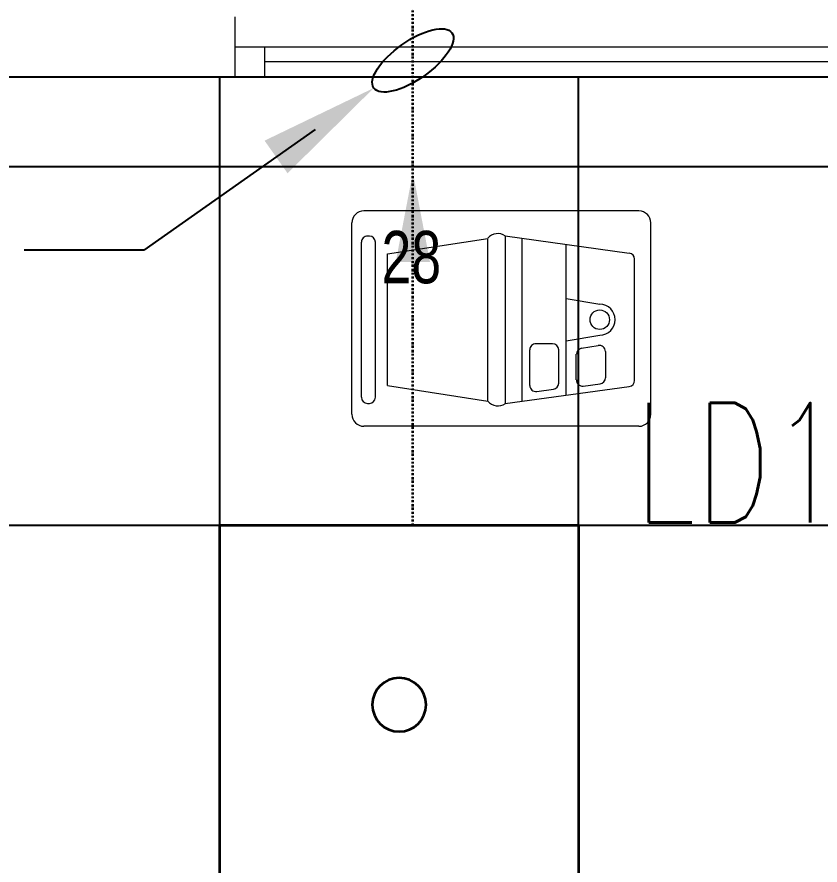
# Model space of a CAD drawing. Extents: x -12260 to 184725, y -29287 to 19916.
# Drawn here: x 12337 to 13680, y -4128 to -2710 of the extents above; entities that cross this region are included whole.
import ezdxf
from ezdxf import colors
from ezdxf.entities.mleader import LeaderData, LeaderLine
from ezdxf.enums import TextEntityAlignment as Align
from ezdxf.math import Vec2, Vec3

# ---------------------------------------------------------------- set-up
doc = ezdxf.new("R2010")
doc.units = 0
doc.header["$LTSCALE"] = 0.25
doc.linetypes.add('DASHDOT', pattern=[25.4, 12.7, -6.35, 0, -6.35])
for name, color, linetype, lineweight in [('01-First Floor-FUR$0$72_EGR_EQP_TAG', 142, 'Continuous', 5), ('01-First Floor-FUR$0$Aluminum', 251, 'Continuous', 5), ('01-First Floor-FUR$0$LOADING', 253, 'Continuous', 5), ('01-First Floor-FUR$0$Walls', 251, 'Continuous', 5), ('E-LITE-CIRC-NUMB', 6, 'Continuous', 25), ('E-LITE-CLNG', 150, 'Continuous', 35), ('E-LITE-CLNG-CNDT', 6, 'DASHDOT', 35), ('E-LITE-CLNG-CNDT @ 100', 6, 'DASHDOT', 35), ('E-LITE-CTRL', 6, 'Continuous', 25), ('E-LITE-IDEN', 6, 'Continuous', 25), ('E-LITE-TEXT', 6, 'Continuous', 25)]:
    doc.layers.add(name, color=color, linetype=linetype, lineweight=lineweight)
doc.layers.add('01-First Floor-FUR$0$FALSE CEILING', color=251, linetype='Continuous')
doc.styles.add('01-First Floor-FUR$0$X3G_ENTITY_257CFD', font='swisscl.ttf', dxfattribs={"height": 200})
doc.styles.add('DC_Elc_Romans', font='elc_romans.shx', dxfattribs={"width": 0.7})
doc.styles.add('DC_SIMPLEX', font='SIMPLEX.shx', dxfattribs={"width": 0.7})

# ---------------------------------------------------------------- blocks, each defined once
blk = doc.blocks.new('DC_Arrow-ArrowEllipse')
at = {"color": 0}
blk.add_ellipse((0, 0), major_axis=(0.4, 0), ratio=0.4, dxfattribs=at)
at = {"color": 0, "ltscale": 0.5}
blk.add_solid([(-1.4, 0.1667), (-0.4, 0), (-1.4, -0.1667)], dxfattribs=at)
blk = doc.blocks.new('*U17')
blk.add_hatch(color=256).paths.add_polyline_path([(-0.287, 0), (0, -1.5), (0.287, 0)])
blk = doc.blocks.new('*U24')
blk.add_lwpolyline([(-300, 300), (-300, -300), (300, -300), (300, 300)], close=True)
blk.add_circle((0, 0), 45)
at = {"layer": 'E-LITE-CIRC-NUMB', "style": 'DC_SIMPLEX', "width": 0.7, "flags": 8}
blk.add_attdef('CIRCUIT', text='', height=200, rotation=0, dxfattribs=at).set_placement((-473.9, 300), align=Align.RIGHT)
at = {"layer": 'E-LITE-CTRL', "style": 'DC_SIMPLEX', "width": 0.7, "flags": 8}
blk.add_attdef('CONTROL', (1118.9, -935), '', height=200, rotation=360, dxfattribs=at)
at = {"layer": 'E-LITE-IDEN', "style": 'DC_SIMPLEX', "width": 0.7, "flags": 8}
blk.add_attdef('TYPE', (460.4, 457.6), '', height=200, rotation=360, dxfattribs=at)
blk = doc.blocks.new('*X378')
at = {"color": 0}
for p, q in [((5, 3), (5, 3)), ((5, 3), (5, 3)), ((5, 3), (5, 3)), ((5, 3), (5, 3)), ((5, 3), (5, 3)), ((5, 3), (5, 3)), ((5, 3), (5, 3)), ((5, 3), (5, 3)), ((5, 3), (5, 3)), ((5, 3), (5, 3)), ((5, 3), (5, 3)), ((5, 3), (5, 3)), ((5, 3), (5, 3)), ((5, 3), (5, 3)), ((5, 3), (5, 3)), ((5, 3), (5, 3)), ((5, 3), (5, 3)), ((5, 3), (5, 3)), ((5, 3), (5, 3)), ((5, 3), (5, 3)), ((5, 3), (5, 3)), ((5, 3), (5, 3)), ((5, 3), (5, 3)), ((5, 3), (5, 3)), ((5, 3), (5, 3)), ((5, 3), (5, 3)), ((5, 3), (5, 3)), ((5, 3), (5, 3)), ((5, 3), (5, 3)), ((5, 3), (5, 3)), ((5, 3), (5, 3)), ((5, 3), (5, 3)), ((5, 3), (5, 3)), ((5, 3), (5, 3)), ((5, 3), (5, 3)), ((5, 3), (5, 3)), ((5, 3), (5, 3)), ((5, 3), (5, 3)), ((5, 3), (5, 3)), ((5, 3), (5, 3)), ((5, 3), (5, 3)), ((5, 3), (5, 3)), ((5, 3), (5, 3)), ((5, 3), (5, 3)), ((5, 3), (5, 3)), ((5, 3), (5, 3)), ((5, 3), (5, 3)), ((5, 3), (5, 3)), ((5, 3), (5, 3)), ((5, 3), (5, 3)), ((5, 3), (5, 3)), ((5, 3), (5, 3)), ((5, 3), (5, 3)), ((5, 3), (5, 3)), ((5, 3), (5, 3)), ((5, 3), (5, 3)), ((5, 3), (5, 3)), ((5, 3), (5, 3)), ((5, 3), (5, 3)), ((5, 3), (5, 3)), ((5, 3), (5, 3)), ((5, 3), (5, 3)), ((5, 3), (5, 3)), ((5, 3), (5, 3)), ((5, 3), (5, 3)), ((5, 3), (5, 3)), ((6, 3), (5, 3)), ((5, 3), (5, 3)), ((6, 3), (5, 3)), ((5, 3), (5, 3)), ((6, 3), (5, 3)), ((5, 3), (5, 3)), ((6, 3), (5, 3)), ((5, 3), (5, 3)), ((5, 3), (5, 3)), ((5, 3), (5, 3)), ((5, 3), (5, 3)), ((5, 3), (5, 3)), ((5, 3), (5, 3)), ((5, 3), (5, 3)), ((5, 3), (5, 3)), ((5, 3), (5, 3)), ((5, 3), (5, 3)), ((5, 3), (5, 3)), ((5, 3), (5, 3)), ((5, 3), (5, 3)), ((5, 3), (5, 3)), ((5, 3), (5, 3)), ((5, 3), (5, 3)), ((5, 3), (5, 3)), ((5, 3), (5, 3)), ((5, 3), (5, 3)), ((5, 3), (5, 3)), ((5, 3), (5, 3)), ((5, 3), (5, 3)), ((5, 3), (5, 3)), ((6, 3), (6, 3)), ((6, 3), (6, 3)), ((6, 3), (6, 3)), ((6, 3), (6, 3)), ((6, 3), (6, 3)), ((6, 3), (6, 3)), ((6, 3), (6, 3)), ((6, 3), (6, 3)), ((6, 3), (6, 3)), ((6, 3), (6, 3)), ((6, 3), (6, 3)), ((6, 3), (6, 3)), ((6, 3), (6, 3)), ((6, 3), (6, 3)), ((6, 3), (6, 3)), ((6, 3), (6, 3)), ((6, 3), (6, 3)), ((6, 3), (6, 3)), ((6, 3), (6, 3)), ((6, 3), (6, 3)), ((6, 3), (6, 3)), ((6, 3), (6, 3)), ((6, 3), (6, 3)), ((6, 3), (6, 3)), ((6, 3), (6, 3)), ((6, 3), (6, 3)), ((6, 3), (6, 3)), ((6, 3), (6, 3)), ((6, 3), (6, 3)), ((6, 3), (6, 3)), ((6, 3), (6, 3)), ((6, 3), (6, 3)), ((6, 3), (6, 3)), ((6, 3), (6, 3)), ((6, 3), (6, 3)), ((6, 3), (6, 3)), ((6, 3), (6, 3)), ((6, 3), (6, 3)), ((6, 3), (6, 3)), ((6, 3), (6, 3)), ((6, 3), (6, 3)), ((6, 3), (6, 3)), ((6, 3), (6, 3)), ((6, 3), (6, 3)), ((6, 3), (6, 3)), ((6, 3), (6, 3)), ((6, 3), (6, 3)), ((6, 3), (6, 3)), ((6, 3), (6, 3)), ((6, 3), (6, 3)), ((6, 3), (6, 3)), ((6, 3), (6, 3)), ((6, 3), (6, 3)), ((6, 3), (6, 3)), ((6, 3), (6, 3)), ((6, 3), (6, 3)), ((6, 3), (6, 3)), ((6, 3), (6, 3)), ((6, 3), (6, 3)), ((6, 3), (6, 3)), ((6, 3), (6, 3)), ((6, 3), (6, 3)), ((6, 3), (6, 3)), ((6, 3), (6, 3)), ((6, 3), (6, 3)), ((6, 3), (6, 3)), ((6, 3), (6, 3)), ((6, 3), (6, 3)), ((6, 3), (6, 3)), ((6, 3), (6, 3)), ((6, 3), (6, 3)), ((6, 3), (6, 3)), ((6, 3), (6, 3)), ((6, 3), (6, 3)), ((6, 3), (6, 3)), ((6, 3), (6, 3)), ((6, 3), (6, 3)), ((6, 3), (6, 3)), ((6, 3), (6, 3)), ((6, 3), (6, 3)), ((6, 3), (6, 3)), ((6, 3), (6, 3)), ((6, 3), (6, 3)), ((6, 3), (6, 3)), ((6, 3), (6, 3)), ((6, 3), (6, 3)), ((6, 3), (6, 3)), ((6, 3), (6, 3)), ((6, 3), (6, 3)), ((6, 3), (6, 3)), ((6, 3), (6, 3)), ((6, 3), (6, 3)), ((6, 3), (6, 3)), ((6, 3), (6, 3)), ((6, 3), (6, 3)), ((6, 3), (6, 3)), ((6, 3), (6, 3)), ((6, 3), (6, 3)), ((6, 3), (6, 3)), ((6, 3), (6, 3)), ((6, 3), (6, 3)), ((6, 3), (6, 3)), ((6, 3), (6, 3)), ((6, 3), (6, 3)), ((6, 3), (6, 3)), ((6, 3), (6, 3)), ((6, 3), (6, 3)), ((6, 3), (6, 3)), ((6, 3), (6, 3)), ((6, 3), (6, 3)), ((6, 3), (6, 3)), ((6, 3), (6, 3)), ((6, 3), (6, 3)), ((6, 3), (6, 3)), ((6, 3), (6, 3)), ((6, 3), (6, 3)), ((6, 3), (6, 3)), ((6, 3), (6, 3)), ((6, 3), (6, 3)), ((6, 3), (6, 3)), ((6, 3), (6, 3)), ((6, 3), (6, 3)), ((6, 3), (6, 3)), ((6, 3), (6, 3)), ((6, 3), (6, 3)), ((6, 3), (6, 3)), ((6, 3), (6, 3)), ((6, 3), (6, 3)), ((6, 3), (6, 3)), ((6, 3), (6, 3)), ((6, 3), (6, 3)), ((6, 3), (6, 3)), ((6, 3), (6, 3)), ((6, 3), (6, 3)), ((6, 3), (6, 3)), ((6, 3), (6, 3)), ((6, 3), (6, 3)), ((6, 3), (6, 3)), ((6, 3), (6, 3)), ((6, 3), (6, 3)), ((6, 3), (6, 3)), ((6, 3), (6, 3)), ((6, 3), (6, 3)), ((6, 3), (6, 3)), ((6, 3), (6, 3)), ((6, 3), (6, 3)), ((6, 3), (6, 3)), ((6, 3), (6, 3)), ((6, 3), (6, 3)), ((6, 3), (6, 3)), ((6, 3), (6, 3)), ((6, 3), (6, 3)), ((6, 3), (6, 3)), ((6, 3), (6, 3)), ((6, 3), (6, 3)), ((6, 3), (6, 3)), ((6, 3), (6, 3)), ((6, 3), (6, 3)), ((6, 3), (6, 3)), ((6, 3), (6, 3)), ((6, 3), (6, 3)), ((6, 3), (6, 3)), ((6, 3), (6, 3)), ((6, 3), (6, 3)), ((6, 3), (6, 3)), ((6, 3), (6, 3)), ((6, 3), (6, 3)), ((6, 3), (6, 3)), ((6, 3), (6, 3)), ((6, 3), (6, 3)), ((6, 3), (6, 3)), ((6, 3), (6, 3)), ((6, 3), (6, 3)), ((6, 3), (6, 3)), ((6, 3), (6, 3)), ((6, 3), (6, 3)), ((6, 3), (6, 3)), ((6, 3), (6, 3)), ((6, 3), (6, 3)), ((6, 3), (6, 3)), ((6, 3), (6, 3)), ((6, 3), (6, 3)), ((6, 3), (6, 3)), ((6, 3), (6, 3)), ((6, 3), (6, 3)), ((6, 3), (6, 3)), ((6, 3), (6, 3)), ((6, 3), (6, 3)), ((6, 3), (6, 3)), ((6, 3), (6, 3)), ((6, 3), (6, 3)), ((6, 3), (6, 3)), ((6, 3), (6, 3)), ((6, 3), (6, 3)), ((6, 3), (6, 3)), ((6, 3), (6, 3)), ((6, 3), (6, 3)), ((6, 3), (6, 3)), ((6, 3), (6, 3)), ((6, 3), (6, 3)), ((6, 3), (6, 3)), ((6, 3), (6, 3)), ((6, 3), (6, 3)), ((6, 3), (6, 3)), ((6, 3), (5, 3)), ((6, 3), (5, 3)), ((6, 3), (5, 3)), ((6, 3), (5, 3)), ((6, 3), (5, 3)), ((6, 3), (6, 3)), ((6, 3), (6, 3)), ((6, 3), (6, 3)), ((6, 3), (6, 3)), ((6, 3), (6, 3)), ((6, 3), (6, 3)), ((6, 3), (6, 3)), ((6, 3), (6, 3)), ((6, 3), (6, 3)), ((6, 3), (6, 3)), ((6, 3), (6, 3)), ((6, 3), (6, 3)), ((6, 3), (6, 3)), ((6, 3), (6, 3)), ((6, 3), (6, 3)), ((6, 3), (6, 3)), ((6, 3), (6, 3)), ((6, 3), (6, 3)), ((6, 3), (6, 3)), ((6, 3), (6, 3)), ((6, 3), (6, 3)), ((6, 3), (6, 3)), ((6, 3), (6, 3)), ((6, 3), (6, 3)), ((6, 3), (6, 3)), ((6, 3), (6, 3)), ((6, 3), (6, 3)), ((6, 3), (6, 3)), ((6, 3), (6, 3)), ((6, 3), (6, 3)), ((6, 3), (6, 3)), ((6, 3), (6, 3)), ((6, 3), (6, 3)), ((6, 3), (6, 3)), ((6, 3), (6, 3)), ((6, 3), (6, 3)), ((6, 3), (6, 3)), ((6, 3), (6, 3)), ((6, 3), (6, 3)), ((6, 3), (6, 3)), ((6, 3), (6, 3)), ((6, 3), (6, 3)), ((6, 3), (6, 3)), ((6, 3), (6, 3)), ((6, 3), (6, 3)), ((6, 3), (6, 3)), ((6, 3), (6, 3)), ((6, 3), (6, 3)), ((6, 3), (6, 3)), ((6, 3), (6, 3)), ((6, 3), (6, 3)), ((6, 3), (6, 3)), ((6, 3), (6, 3)), ((6, 3), (6, 3)), ((6, 3), (6, 3)), ((6, 3), (6, 3)), ((6, 3), (6, 3)), ((6, 3), (6, 3)), ((6, 3), (6, 3)), ((6, 3), (6, 3)), ((6, 3), (6, 3)), ((6, 3), (6, 3)), ((6, 3), (6, 3)), ((6, 3), (6, 3)), ((6, 3), (6, 3)), ((6, 3), (6, 3)), ((6, 3), (6, 3)), ((6, 3), (6, 3)), ((6, 3), (6, 3)), ((6, 3), (6, 3)), ((6, 3), (6, 3)), ((6, 3), (6, 3)), ((6, 3), (6, 3)), ((6, 3), (6, 3)), ((6, 3), (6, 3)), ((6, 3), (6, 3)), ((6, 3), (6, 3)), ((6, 3), (6, 3)), ((6, 3), (6, 3)), ((6, 3), (6, 3)), ((6, 3), (6, 3)), ((6, 3), (6, 3)), ((6, 3), (6, 3)), ((6, 3), (6, 3)), ((6, 3), (6, 3)), ((6, 3), (6, 3)), ((6, 3), (6, 3)), ((6, 3), (6, 3)), ((6, 3), (6, 3)), ((6, 3), (6, 3)), ((6, 3), (6, 3)), ((6, 3), (6, 3)), ((6, 3), (6, 3)), ((6, 3), (6, 3)), ((6, 3), (6, 3)), ((6, 3), (6, 3)), ((6, 3), (6, 3)), ((6, 3), (6, 3)), ((6, 3), (6, 3)), ((6, 3), (6, 3)), ((6, 3), (6, 3)), ((6, 3), (6, 3)), ((6, 3), (6, 3)), ((6, 3), (6, 3)), ((6, 3), (6, 3)), ((6, 3), (6, 3)), ((6, 3), (6, 3)), ((6, 3), (6, 3)), ((6, 3), (6, 3)), ((6, 3), (6, 3)), ((6, 3), (6, 3)), ((6, 3), (6, 3)), ((6, 3), (6, 3)), ((6, 3), (6, 3)), ((6, 3), (6, 3)), ((6, 3), (6, 3)), ((6, 3), (6, 3)), ((6, 3), (6, 3)), ((6, 3), (6, 3)), ((6, 3), (6, 3)), ((6, 3), (6, 3)), ((6, 3), (6, 3)), ((6, 3), (6, 3)), ((6, 3), (6, 3)), ((6, 3), (6, 3)), ((6, 3), (6, 3)), ((6, 3), (6, 3)), ((6, 3), (6, 3)), ((6, 3), (6, 3)), ((6, 3), (6, 3)), ((6, 3), (6, 3)), ((6, 3), (6, 3)), ((6, 3), (6, 3)), ((6, 3), (6, 3)), ((6, 3), (6, 3)), ((6, 3), (6, 3)), ((6, 3), (6, 3)), ((6, 3), (6, 3)), ((6, 3), (6, 3)), ((6, 3), (6, 3)), ((6, 3), (6, 3)), ((6, 3), (6, 3)), ((6, 3), (6, 3)), ((6, 3), (6, 3)), ((6, 3), (6, 3)), ((6, 3), (6, 3)), ((6, 3), (6, 3)), ((6, 3), (6, 3)), ((6, 3), (6, 3)), ((6, 3), (6, 3)), ((6, 3), (6, 3)), ((6, 3), (6, 3)), ((6, 3), (6, 3)), ((6, 3), (6, 3)), ((6, 3), (6, 3)), ((6, 3), (6, 3)), ((6, 3), (6, 3)), ((6, 3), (6, 3)), ((6, 3), (6, 3)), ((6, 3), (6, 3)), ((6, 3), (6, 3)), ((6, 3), (6, 3)), ((6, 3), (6, 3)), ((6, 3), (6, 3)), ((6, 3), (6, 3)), ((6, 3), (6, 3)), ((6, 3), (6, 3)), ((6, 3), (6, 3)), ((6, 3), (6, 3)), ((6, 3), (6, 3)), ((6, 3), (6, 3)), ((6, 3), (6, 3)), ((6, 3), (6, 3)), ((6, 3), (6, 3)), ((6, 3), (6, 3)), ((6, 3), (6, 3)), ((6, 3), (6, 3)), ((6, 3), (6, 3)), ((6, 3), (6, 3)), ((6, 3), (6, 3)), ((6, 3), (6, 3)), ((6, 3), (6, 3)), ((6, 3), (6, 3)), ((6, 3), (6, 3)), ((6, 3), (6, 3)), ((6, 3), (6, 3)), ((6, 3), (6, 3)), ((6, 3), (6, 3)), ((6, 3), (6, 3)), ((6, 3), (6, 3)), ((6, 3), (6, 3)), ((6, 3), (6, 3)), ((6, 3), (6, 3)), ((6, 3), (6, 3)), ((6, 3), (6, 3)), ((6, 3), (6, 3)), ((6, 3), (6, 3)), ((6, 3), (6, 3)), ((6, 3), (6, 3)), ((6, 3), (6, 3)), ((6, 3), (6, 3)), ((6, 3), (6, 3)), ((6, 3), (6, 3)), ((6, 3), (6, 3)), ((6, 3), (6, 3)), ((6, 3), (6, 3)), ((6, 3), (6, 3)), ((6, 3), (6, 3)), ((6, 3), (6, 3)), ((6, 3), (6, 3)), ((6, 3), (6, 3)), ((6, 3), (6, 3)), ((6, 3), (6, 3)), ((6, 3), (6, 3)), ((6, 3), (6, 3)), ((6, 3), (6, 3)), ((6, 3), (6, 3)), ((6, 3), (6, 3)), ((6, 3), (6, 3)), ((6, 3), (6, 3)), ((6, 3), (6, 3)), ((6, 3), (6, 3)), ((6, 3), (6, 3)), ((6, 3), (6, 3)), ((6, 3), (6, 3)), ((6, 3), (6, 3)), ((6, 3), (6, 3)), ((6, 3), (6, 3)), ((6, 3), (6, 3)), ((6, 3), (6, 3)), ((6, 3), (6, 3)), ((6, 3), (6, 3)), ((6, 3), (6, 3)), ((6, 3), (6, 3)), ((6, 3), (6, 3)), ((6, 3), (6, 3)), ((6, 3), (6, 3)), ((6, 3), (6, 3)), ((6, 3), (6, 3)), ((6, 3), (6, 3)), ((6, 3), (6, 3)), ((6, 3), (6, 3)), ((6, 3), (6, 3)), ((6, 3), (6, 3)), ((6, 3), (6, 3)), ((6, 3), (6, 3)), ((6, 3), (6, 3)), ((6, 3), (6, 3)), ((6, 3), (6, 3)), ((6, 3), (6, 3)), ((6, 3), (6, 3)), ((6, 3), (6, 3)), ((6, 3), (6, 3)), ((6, 3), (6, 3)), ((6, 3), (6, 3)), ((6, 3), (6, 3)), ((6, 3), (6, 3)), ((6, 3), (6, 3)), ((6, 3), (6, 3)), ((6, 3), (6, 3)), ((6, 3), (6, 3)), ((6, 3), (6, 3)), ((6, 3), (6, 3)), ((6, 3), (6, 3)), ((6, 3), (6, 3)), ((6, 3), (6, 3)), ((6, 3), (6, 3)), ((6, 3), (6, 3)), ((6, 3), (6, 3)), ((6, 3), (6, 3)), ((6, 3), (6, 3)), ((6, 3), (6, 3)), ((6, 3), (6, 3)), ((6, 3), (6, 3)), ((6, 3), (6, 3)), ((6, 3), (6, 3)), ((6, 3), (6, 3)), ((6, 3), (6, 3)), ((6, 3), (6, 3)), ((6, 3), (6, 3)), ((6, 3), (6, 3)), ((6, 3), (6, 3)), ((6, 3), (6, 3)), ((6, 3), (6, 3)), ((6, 3), (6, 3)), ((6, 3), (6, 3)), ((6, 3), (6, 3)), ((6, 3), (6, 3)), ((6, 3), (6, 3)), ((6, 3), (6, 3)), ((6, 3), (6, 3)), ((6, 3), (6, 3)), ((6, 3), (6, 3)), ((6, 3), (6, 3)), ((6, 3), (6, 3)), ((6, 3), (6, 3)), ((6, 3), (6, 3)), ((6, 3), (6, 3)), ((6, 3), (6, 3)), ((6, 3), (6, 3)), ((6, 3), (6, 3)), ((6, 3), (6, 3)), ((6, 3), (6, 3)), ((6, 3), (6, 3)), ((6, 3), (6, 3)), ((6, 3), (6, 3)), ((6, 3), (6, 3)), ((6, 3), (6, 3)), ((6, 3), (6, 3)), ((6, 3), (6, 3)), ((6, 3), (6, 3)), ((6, 3), (6, 3)), ((6, 3), (6, 3)), ((6, 3), (6, 3)), ((6, 3), (6, 3)), ((6, 3), (6, 3)), ((6, 3), (6, 3))]:
    blk.add_line(p, q, dxfattribs=at)
blk = doc.blocks.new('*X379')
at = {"color": 0}
for p, q in [((13, 1), (13, 1)), ((13, 1), (13, 1)), ((13, 1), (13, 1)), ((13, 1), (13, 1)), ((13, 1), (13, 1)), ((13, 1), (13, 1)), ((13, 1), (13, 1)), ((13, 1), (13, 1)), ((13, 1), (13, 1)), ((13, 1), (13, 1)), ((13, 1), (13, 1)), ((13, 1), (13, 1)), ((13, 1), (13, 1)), ((13, 1), (13, 1)), ((13, 1), (13, 1)), ((13, 1), (14, 1)), ((13, 1), (14, 1)), ((13, 1), (14, 1)), ((13, 1), (13, 1)), ((13, 1), (13, 1)), ((13, 1), (13, 1)), ((13, 1), (13, 1)), ((13, 1), (13, 1)), ((13, 1), (13, 1)), ((13, 1), (13, 1)), ((13, 1), (13, 1)), ((13, 1), (13, 1)), ((13, 1), (13, 1)), ((13, 1), (13, 1)), ((13, 1), (13, 1)), ((13, 1), (13, 1)), ((13, 1), (13, 1)), ((13, 1), (13, 1)), ((13, 1), (13, 1)), ((13, 1), (13, 1)), ((13, 1), (13, 1)), ((13, 1), (13, 1)), ((13, 1), (13, 1)), ((13, 1), (13, 1)), ((13, 1), (13, 1)), ((13, 1), (13, 1)), ((13, 1), (13, 1)), ((13, 1), (13, 1)), ((13, 1), (13, 1)), ((13, 1), (13, 1)), ((13, 1), (13, 1)), ((13, 1), (13, 1)), ((13, 1), (13, 1)), ((13, 1), (13, 1)), ((13, 1), (13, 1)), ((13, 1), (13, 1)), ((13, 1), (13, 1)), ((13, 1), (13, 1)), ((13, 1), (13, 1)), ((13, 1), (13, 1)), ((13, 1), (13, 1)), ((13, 1), (13, 1)), ((13, 1), (13, 1)), ((13, 1), (13, 1)), ((13, 1), (13, 1)), ((13, 1), (13, 1)), ((13, 1), (13, 1)), ((13, 1), (13, 1)), ((13, 1), (13, 1)), ((13, 1), (13, 1)), ((13, 1), (13, 1)), ((13, 1), (13, 1)), ((13, 1), (13, 1)), ((13, 1), (13, 1)), ((13, 1), (13, 1)), ((13, 1), (13, 1)), ((13, 1), (13, 1)), ((13, 1), (13, 1)), ((13, 1), (13, 1)), ((13, 1), (13, 1)), ((13, 1), (13, 1)), ((13, 1), (13, 1)), ((13, 1), (13, 1)), ((13, 1), (13, 1)), ((13, 1), (13, 1)), ((13, 1), (13, 1)), ((13, 1), (13, 1)), ((13, 1), (13, 1)), ((13, 1), (13, 1)), ((13, 1), (13, 1)), ((13, 1), (13, 1)), ((13, 1), (13, 1)), ((13, 1), (13, 1)), ((13, 1), (13, 1)), ((13, 1), (13, 1)), ((13, 1), (13, 1)), ((13, 1), (13, 1)), ((13, 1), (13, 1)), ((13, 1), (13, 1)), ((13, 1), (13, 1)), ((13, 1), (13, 1)), ((13, 1), (13, 1)), ((13, 1), (13, 1)), ((13, 1), (13, 1)), ((13, 1), (13, 1)), ((13, 1), (13, 1)), ((13, 1), (13, 1)), ((13, 1), (13, 1)), ((13, 1), (13, 1)), ((13, 1), (13, 1)), ((13, 1), (13, 1)), ((13, 1), (13, 1)), ((13, 1), (13, 1)), ((13, 1), (13, 1)), ((13, 1), (13, 1)), ((13, 1), (13, 1)), ((13, 1), (13, 1)), ((13, 1), (13, 1)), ((13, 1), (13, 1)), ((13, 1), (13, 1)), ((13, 1), (13, 1)), ((13, 1), (13, 1)), ((13, 1), (13, 1)), ((13, 1), (13, 1)), ((13, 1), (13, 1)), ((13, 1), (13, 1)), ((13, 1), (13, 1)), ((13, 1), (13, 1)), ((13, 1), (14, 1)), ((13, 0), (13, 0)), ((13, 0), (13, 0)), ((13, 0), (13, 0)), ((13, 0), (13, 0)), ((13, 0), (13, 0)), ((13, 0), (13, 0)), ((13, 0), (13, 0)), ((13, 0), (13, 0)), ((13, 0), (13, 0)), ((13, 0), (13, 0)), ((13, 0), (13, 0)), ((13, 0), (13, 0)), ((13, 0), (13, 0)), ((13, 0), (13, 0)), ((13, 0), (13, 0)), ((13, 0), (13, 0)), ((13, 0), (13, 0)), ((13, 0), (13, 0)), ((13, 0), (13, 0)), ((13, 0), (13, 0)), ((13, 0), (13, 0)), ((13, 0), (13, 0)), ((13, 0), (13, 0)), ((13, 0), (13, 0)), ((13, 0), (13, 0)), ((13, 0), (13, 0)), ((13, 0), (13, 0)), ((13, 0), (13, 0)), ((13, 0), (13, 0)), ((13, 0), (13, 0)), ((13, 0), (13, 0)), ((13, 0), (13, 0)), ((13, 0), (13, 0)), ((13, 0), (13, 0)), ((13, 0), (13, 0)), ((13, 0), (13, 0)), ((13, 0), (13, 0)), ((13, 0), (13, 0)), ((13, 0), (13, 0)), ((13, 0), (13, 0)), ((13, 0), (13, 0)), ((13, 0), (13, 0)), ((13, 0), (13, 0)), ((13, 0), (13, 0)), ((13, 0), (13, 0)), ((13, 0), (13, 0)), ((13, 0), (13, 0)), ((13, 0), (13, 0)), ((13, 0), (14, 0)), ((13, 0), (14, 0)), ((13, 0), (13, 0)), ((13, 0), (14, 0)), ((14, 1), (14, 1)), ((14, 1), (14, 1)), ((14, 1), (14, 1)), ((14, 1), (14, 1)), ((14, 1), (14, 1)), ((14, 1), (14, 1)), ((14, 1), (14, 1)), ((14, 1), (14, 1)), ((14, 1), (14, 1)), ((14, 1), (14, 1)), ((14, 1), (14, 1)), ((14, 1), (14, 1)), ((14, 1), (14, 1)), ((14, 1), (14, 1)), ((14, 1), (14, 1)), ((14, 1), (14, 1)), ((14, 1), (14, 1)), ((14, 1), (14, 1)), ((14, 1), (14, 1)), ((14, 1), (14, 1)), ((14, 1), (14, 1)), ((14, 1), (14, 1)), ((14, 1), (14, 1)), ((14, 1), (14, 1)), ((14, 1), (14, 1)), ((14, 1), (14, 1)), ((14, 1), (14, 1)), ((14, 1), (14, 1)), ((14, 1), (14, 1)), ((14, 1), (14, 1)), ((14, 1), (14, 1)), ((14, 1), (14, 1)), ((14, 1), (14, 1)), ((14, 1), (14, 1)), ((14, 1), (14, 1)), ((14, 1), (14, 1)), ((14, 1), (14, 1)), ((14, 1), (14, 1)), ((14, 1), (14, 1)), ((14, 1), (14, 1)), ((14, 1), (14, 1)), ((14, 1), (14, 1)), ((14, 1), (14, 1)), ((14, 1), (14, 1)), ((14, 1), (14, 1)), ((14, 1), (14, 1)), ((14, 1), (14, 1)), ((14, 1), (14, 1)), ((14, 1), (14, 1)), ((14, 1), (14, 1)), ((14, 1), (14, 1)), ((14, 1), (14, 1)), ((14, 1), (14, 1)), ((14, 1), (14, 1)), ((14, 1), (14, 1)), ((14, 1), (14, 1)), ((14, 1), (14, 1)), ((14, 1), (14, 1)), ((14, 1), (14, 1)), ((14, 1), (14, 1)), ((14, 1), (14, 1)), ((14, 1), (14, 1)), ((14, 1), (14, 1)), ((14, 1), (14, 1)), ((14, 1), (14, 1)), ((14, 1), (14, 1)), ((14, 1), (14, 1)), ((14, 1), (14, 1)), ((14, 1), (14, 1)), ((14, 1), (14, 1)), ((14, 1), (14, 1)), ((14, 1), (14, 1)), ((14, 1), (14, 1)), ((14, 1), (14, 1)), ((14, 1), (14, 1)), ((14, 1), (14, 1)), ((14, 1), (14, 1)), ((14, 1), (14, 1)), ((14, 1), (14, 1)), ((14, 1), (14, 1)), ((14, 1), (14, 1)), ((14, 1), (14, 1)), ((14, 1), (14, 1)), ((14, 1), (14, 1)), ((14, 1), (14, 1)), ((14, 1), (14, 1)), ((14, 1), (14, 1)), ((14, 1), (14, 1)), ((14, 1), (14, 1)), ((14, 1), (14, 1)), ((14, 1), (14, 1)), ((14, 1), (14, 1)), ((14, 1), (14, 1)), ((14, 1), (14, 1)), ((14, 0), (14, 0)), ((14, 0), (14, 0)), ((14, 0), (14, 0)), ((14, 0), (14, 0)), ((14, 0), (14, 0)), ((14, 0), (14, 0)), ((14, 0), (14, 0)), ((14, 0), (14, 0)), ((14, 0), (14, 0)), ((14, 0), (14, 0)), ((14, 0), (14, 0)), ((14, 0), (14, 0)), ((14, 0), (14, 0)), ((14, 0), (14, 0)), ((14, 0), (14, 0)), ((14, 0), (14, 0)), ((14, 0), (14, 0)), ((14, 0), (14, 0)), ((14, 0), (14, 0)), ((14, 0), (14, 0)), ((14, 0), (14, 0)), ((14, 0), (14, 0)), ((14, 0), (14, 0)), ((14, 0), (14, 0)), ((14, 0), (14, 0)), ((14, 0), (14, 0)), ((14, 0), (14, 0)), ((14, 0), (14, 0)), ((14, 0), (14, 0)), ((14, 0), (14, 0)), ((14, 0), (14, 0)), ((14, 0), (14, 0)), ((14, 0), (14, 0)), ((14, 0), (14, 0)), ((14, 0), (14, 0)), ((14, 0), (14, 0)), ((14, 0), (14, 0)), ((14, 0), (14, 0)), ((14, 0), (14, 0)), ((14, 0), (14, 0)), ((14, 0), (14, 0)), ((14, 0), (14, 0)), ((14, 0), (14, 0)), ((14, 0), (14, 0)), ((14, 0), (14, 0)), ((14, 0), (14, 0)), ((14, 0), (14, 0)), ((14, 0), (14, 0)), ((13, 0), (13, 0)), ((13, 0), (14, 0)), ((13, 0), (13, 0)), ((13, 0), (14, 0)), ((13, 0), (13, 0)), ((13, 0), (14, 0)), ((13, 0), (13, 0)), ((13, 0), (13, 0)), ((13, 0), (13, 0)), ((13, 0), (13, 0)), ((13, 0), (14, 0)), ((13, 0), (13, 0)), ((13, 0), (14, 0)), ((13, 0), (13, 0)), ((13, 0), (14, 0)), ((13, 0), (13, 0)), ((13, 0), (14, 0)), ((13, 0), (13, 0)), ((13, 0), (14, 0)), ((13, 0), (13, 0)), ((13, 0), (14, 0)), ((13, 0), (13, 0)), ((13, 0), (14, 0)), ((13, 0), (13, 0)), ((13, 0), (13, 0)), ((13, 0), (13, 0)), ((13, 0), (14, 0)), ((13, 0), (13, 0)), ((13, 0), (14, 0)), ((13, 0), (13, 0)), ((13, 0), (14, 0)), ((13, 0), (13, 0)), ((13, 0), (14, 0)), ((13, 0), (13, 0)), ((13, 0), (13, 0)), ((13, 0), (13, 0)), ((13, 0), (13, 0)), ((13, 0), (13, 0)), ((13, 0), (13, 0)), ((13, 0), (13, 0)), ((13, 0), (13, 0)), ((13, 0), (13, 0)), ((13, 0), (13, 0)), ((13, 0), (13, 0)), ((13, 0), (13, 0)), ((13, 0), (13, 0)), ((13, 0), (13, 0)), ((13, 0), (13, 0)), ((13, 0), (13, 0)), ((13, 0), (13, 0)), ((13, 0), (13, 0)), ((13, 0), (13, 0)), ((13, 0), (13, 0)), ((13, 0), (13, 0)), ((13, 0), (13, 0)), ((13, 0), (13, 0)), ((13, 0), (13, 0)), ((13, 0), (13, 0)), ((13, 0), (13, 0)), ((13, 0), (13, 0)), ((13, 0), (13, 0)), ((13, 0), (13, 0)), ((13, 0), (13, 0)), ((13, 0), (13, 0)), ((13, -1), (13, -1)), ((13, -1), (13, -1)), ((13, -1), (13, -1)), ((13, -1), (13, -1)), ((13, -1), (13, -1)), ((13, -1), (14, -1)), ((13, -1), (13, -1)), ((14, 0), (14, 0)), ((14, 0), (14, 0)), ((14, 0), (14, 0)), ((14, 0), (14, 0)), ((14, 0), (14, 0)), ((14, 0), (14, 0)), ((14, 0), (14, 0)), ((14, 0), (14, 0)), ((14, 0), (14, 0)), ((14, 0), (14, 0)), ((14, 0), (14, 0)), ((14, 0), (14, 0)), ((14, 0), (14, 0)), ((14, 0), (14, 0)), ((14, 0), (14, 0)), ((13, 0), (14, 0)), ((14, 0), (14, 0)), ((14, 0), (14, 0)), ((14, 0), (14, 0)), ((14, 0), (14, 0)), ((14, 0), (14, 0)), ((14, 0), (14, 0)), ((14, 0), (14, 0)), ((14, 0), (14, 0)), ((14, 0), (14, 0)), ((14, 0), (14, 0)), ((14, 0), (14, 0)), ((14, 0), (14, 0)), ((14, 0), (14, 0)), ((14, 0), (14, 0)), ((14, 0), (14, 0)), ((14, 0), (14, 0)), ((14, 0), (14, 0)), ((14, 0), (14, 0)), ((14, 0), (14, 0)), ((14, 0), (14, 0)), ((14, 0), (14, 0)), ((14, 0), (14, 0)), ((14, 0), (14, 0)), ((14, 0), (14, 0)), ((14, 0), (14, 0)), ((14, 0), (14, 0)), ((14, 0), (14, 0)), ((14, 0), (14, 0)), ((14, 0), (14, 0)), ((14, 0), (14, 0)), ((14, 0), (14, 0)), ((14, 0), (14, 0)), ((14, 0), (14, 0)), ((14, 0), (14, 0)), ((14, -1), (14, -1)), ((14, -1), (14, -1)), ((14, -1), (14, -1)), ((14, -1), (14, -1)), ((14, -1), (14, -1))]:
    blk.add_line(p, q, dxfattribs=at)
blk = doc.blocks.new('01-First Floor-FUR$0$ME13380B-P')
for p, q in [((-0.16, 0.5), (0.16, 0.5)), ((-0.1316, 0.484), (0.1279, 0.484)), ((-0.18, 0.02), (-0.18, 0.48)), ((-0.1418, 0.4738), (-0.1418, 0.4709)), ((0.1382, 0.4738), (0.1382, 0.4709)), ((0.18, 0.02), (0.18, 0.48)), ((-0.1316, 0.4607), (0.1279, 0.4607)), ((-0.1121, 0.4407), (-0.1379, 0.2729)), ((-0.1121, 0.4407), (0.1084, 0.4407)), ((0.1084, 0.4407), (0.1342, 0.2729)), ((-0.1379, 0.2729), (0.1342, 0.2729)), ((-0.1418, 0.244), (-0.1133, 0.0362)), ((-0.1417, 0.2432), (0.138, 0.2432)), ((0.1382, 0.244), (0.1096, 0.0362)), ((-0.1379, 0.2151), (0.1342, 0.2151)), ((-0.1118, 0.2026), (-0.0521, 0.2026)), ((-0.122, 0.1909), (-0.1181, 0.163)), ((-0.0418, 0.1923), (-0.0418, 0.1644)), ((-0.108, 0.1541), (-0.0521, 0.1541)), ((-0.1278, 0.1416), (0.1241, 0.1416)), ((-0.0371, 0.1416), (-0.0277, 0.0855)), ((0.0334, 0.1416), (0.024, 0.0855)), ((-0.1026, 0.1248), (-0.0597, 0.1248)), ((-0.0496, 0.1162), (-0.0448, 0.088)), ((-0.1128, 0.1131), (-0.1089, 0.0849)), ((-0.0549, 0.076), (-0.0988, 0.076)), ((-0.1032, 0.0273), (0.0995, 0.0273)), ((-0.16, 0), (0.16, 0))]:
    blk.add_line(p, q)
for points in [[(0.1084, 0.4407), (0.1084, 0.4407), (0.1084, 0.4407), (0.1084, 0.4407), (0.1084, 0.4407), (0.1084, 0.4407), (0.1084, 0.4407), (0.1084, 0.4407), (0.1084, 0.4407), (0.1084, 0.4407), (0.1084, 0.4407), (0.1084, 0.4407), (0.1084, 0.4407), (0.1084, 0.4407), (0.1084, 0.4407), (0.1084, 0.4407), (0.1084, 0.4407), (0.1084, 0.4407), (0.1084, 0.4407), (0.1084, 0.4407), (0.1084, 0.4407), (0.1084, 0.4407), (0.1084, 0.4407), (0.1084, 0.4407), (0.1084, 0.4407), (0.1084, 0.4407), (0.1084, 0.4407), (0.1084, 0.4407), (0.1084, 0.4407), (0.1084, 0.4407), (0.1084, 0.4407), (0.1084, 0.4407), (0.1084, 0.4407), (0.1084, 0.4407), (0.1084, 0.4407), (0.1084, 0.4407), (0.1084, 0.4407), (0.1084, 0.4407), (0.1084, 0.4407), (0.1084, 0.4407), (0.1084, 0.4407), (0.1084, 0.4407), (0.1084, 0.4407), (0.1084, 0.4407), (0.1084, 0.4407), (0.1084, 0.4407), (0.1084, 0.4407), (0.1084, 0.4407), (0.1084, 0.4407), (0.1084, 0.4407), (0.1084, 0.4407), (0.1084, 0.4407), (0.1084, 0.4407), (0.1084, 0.4407), (0.1084, 0.4407), (0.1084, 0.4407), (0.1084, 0.4407), (0.1084, 0.4407), (0.1084, 0.4407), (0.1084, 0.4407), (0.1084, 0.4407), (0.1084, 0.4407), (0.1084, 0.4407), (0.1084, 0.4407), (0.1084, 0.4407), (0.1084, 0.4407), (0.1084, 0.4407), (0.1084, 0.4407), (0.1084, 0.4407), (0.1084, 0.4407), (0.1084, 0.4407), (0.1084, 0.4407), (0.1084, 0.4407), (0.1084, 0.4407), (0.1084, 0.4407), (0.1084, 0.4407), (0.1084, 0.4407), (0.1084, 0.4407), (0.1084, 0.4407), (0.1084, 0.4407), (0.1084, 0.4407), (0.1084, 0.4407), (0.1084, 0.4407), (0.1084, 0.4407), (0.1084, 0.4407), (0.1084, 0.4407), (0.1084, 0.4407), (0.1084, 0.4407), (0.1084, 0.4407), (0.1084, 0.4407), (0.1084, 0.4407), (0.1084, 0.4407), (0.1084, 0.4407), (0.1084, 0.4407), (0.1084, 0.4407), (0.1084, 0.4407), (0.1084, 0.4407), (0.1084, 0.4407), (0.1084, 0.4407), (0.1084, 0.4407), (0.1084, 0.4407), (0.1084, 0.4407), (0.1084, 0.4407), (0.1084, 0.4407), (0.1084, 0.4407), (0.1084, 0.4407), (0.1084, 0.4407), (0.1084, 0.4407), (0.1084, 0.4407), (0.1084, 0.4407), (0.1084, 0.4407), (0.1084, 0.4407), (0.1084, 0.4407), (0.1084, 0.4407), (0.1084, 0.4407), (0.1084, 0.4407), (0.1084, 0.4407), (0.1084, 0.4407), (0.1084, 0.4407), (0.1084, 0.4407), (0.1084, 0.4407), (0.1084, 0.4407), (0.1084, 0.4407), (0.1084, 0.4407), (0.1084, 0.4407), (0.1084, 0.4407), (0.1084, 0.4407), (0.1084, 0.4407), (0.1084, 0.4407), (0.1084, 0.4407), (0.1084, 0.4407), (0.1084, 0.4407), (0.1084, 0.4407), (0.1084, 0.4407), (0.1084, 0.4407), (0.1084, 0.4407), (0.1084, 0.4407), (0.1084, 0.4407), (0.1084, 0.4407), (0.1084, 0.4407), (0.1084, 0.4407), (0.1084, 0.4407), (0.1084, 0.4407), (0.1084, 0.4407), (0.1084, 0.4407), (0.1084, 0.4407), (0.1084, 0.4407), (0.1084, 0.4407), (0.1084, 0.4407), (0.1084, 0.4407), (0.1084, 0.4407), (0.1084, 0.4407), (0.1084, 0.4407), (0.1084, 0.4407), (0.1084, 0.4407), (0.1084, 0.4407), (0.1084, 0.4407), (0.1084, 0.4407), (0.1084, 0.4407), (0.1084, 0.4407), (0.1084, 0.4407), (0.1084, 0.4407), (0.1084, 0.4407), (0.1084, 0.4407), (0.1084, 0.4407), (0.1084, 0.4407), (0.1084, 0.4407), (0.1084, 0.4407), (0.1084, 0.4407), (0.1084, 0.4407), (0.1084, 0.4407), (0.1084, 0.4407), (0.1084, 0.4407), (0.1084, 0.4407), (0.1084, 0.4407), (0.1084, 0.4407), (0.1084, 0.4407), (0.1084, 0.4407), (0.1084, 0.4407), (0.1084, 0.4407), (0.1084, 0.4407), (0.1084, 0.4407), (0.1084, 0.4407), (0.1084, 0.4407), (0.1084, 0.4407), (0.1084, 0.4407), (0.1084, 0.4407), (0.1084, 0.4407), (0.1084, 0.4407), (0.1084, 0.4407), (0.1084, 0.4407), (0.1084, 0.4407), (0.1084, 0.4407), (0.1084, 0.4407), (0.1084, 0.4407), (0.1084, 0.4407), (0.1084, 0.4407), (0.1084, 0.4407), (0.1084, 0.4407), (0.1084, 0.4407), (0.1084, 0.4407), (0.1084, 0.4407), (0.1084, 0.4407), (0.1084, 0.4407), (0.1084, 0.4407), (0.1084, 0.4407), (0.1084, 0.4407), (0.1084, 0.4407), (0.1084, 0.4407), (0.1084, 0.4407), (0.1084, 0.4407), (0.1084, 0.4407), (0.1084, 0.4407), (0.1084, 0.4407), (0.1084, 0.4407), (0.1084, 0.4407), (0.1084, 0.4407), (0.1084, 0.4407), (0.1084, 0.4407), (0.1084, 0.4407), (0.1084, 0.4407), (0.1084, 0.4407), (0.1084, 0.4407), (0.1084, 0.4407), (0.1084, 0.4407), (0.1084, 0.4407), (0.1084, 0.4407), (0.1084, 0.4407), (0.1084, 0.4407), (0.1084, 0.4407), (0.1084, 0.4407), (0.1084, 0.4407), (0.1084, 0.4407), (0.1084, 0.4407), (0.1084, 0.4407), (0.1084, 0.4407), (0.1084, 0.4407), (0.1084, 0.4407), (0.1084, 0.4407), (0.1084, 0.4407), (0.1084, 0.4407), (0.1084, 0.4407), (0.1084, 0.4407), (0.1084, 0.4407), (0.1084, 0.4407), (0.1084, 0.4407), (0.1084, 0.4407), (0.1084, 0.4407), (0.1084, 0.4407), (0.1084, 0.4407), (0.1084, 0.4407), (0.1084, 0.4407), (0.1084, 0.4407), (0.1084, 0.4407), (0.1084, 0.4407), (0.1084, 0.4407), (0.1084, 0.4407), (0.1084, 0.4407), (0.1084, 0.4407), (0.1084, 0.4407), (0.1084, 0.4407), (0.1084, 0.4407), (0.1084, 0.4407), (0.1084, 0.4407), (0.1084, 0.4407), (0.1084, 0.4407), (0.1084, 0.4407), (0.1084, 0.4407), (0.1084, 0.4407), (0.1084, 0.4407), (0.1084, 0.4407), (0.1084, 0.4407), (0.1084, 0.4407), (0.1084, 0.4407), (0.1084, 0.4407), (0.1084, 0.4407), (0.1084, 0.4407)], [(0.1084, 0.4407), (0.1084, 0.4407), (0.1084, 0.4407), (0.1084, 0.4407), (0.1084, 0.4407), (0.1084, 0.4407), (0.1084, 0.4407), (0.1084, 0.4407), (0.1084, 0.4407), (0.1084, 0.4407), (0.1084, 0.4407), (0.1084, 0.4407), (0.1084, 0.4407), (0.1084, 0.4407), (0.1084, 0.4407), (0.1084, 0.4407), (0.1084, 0.4407), (0.1084, 0.4407), (0.1084, 0.4407), (0.1084, 0.4407), (0.1084, 0.4407), (0.1084, 0.4407), (0.1084, 0.4407), (0.1084, 0.4407), (0.1084, 0.4407), (0.1084, 0.4407), (0.1084, 0.4407), (0.1084, 0.4407), (0.1084, 0.4407), (0.1084, 0.4407), (0.1084, 0.4407), (0.1084, 0.4407), (0.1084, 0.4407), (0.1084, 0.4407), (0.1084, 0.4407), (0.1084, 0.4407), (0.1084, 0.4407), (0.1084, 0.4407), (0.1084, 0.4407), (0.1084, 0.4407), (0.1084, 0.4407), (0.1084, 0.4407), (0.1084, 0.4407), (0.1084, 0.4407), (0.1084, 0.4407), (0.1084, 0.4407), (0.1084, 0.4407), (0.1084, 0.4407), (0.1084, 0.4407), (0.1084, 0.4407), (0.1084, 0.4407), (0.1084, 0.4407), (0.1084, 0.4407), (0.1084, 0.4407), (0.1084, 0.4407), (0.1084, 0.4407), (0.1084, 0.4407), (0.1084, 0.4407), (0.1084, 0.4407), (0.1084, 0.4407), (0.1084, 0.4407), (0.1084, 0.4407), (0.1084, 0.4407), (0.1084, 0.4407), (0.1084, 0.4407), (0.1084, 0.4407), (0.1084, 0.4407), (0.1084, 0.4407), (0.1084, 0.4407), (0.1084, 0.4407), (0.1084, 0.4407), (0.1084, 0.4407), (0.1084, 0.4407), (0.1084, 0.4407), (0.1084, 0.4407), (0.1084, 0.4407), (0.1084, 0.4407), (0.1084, 0.4407), (0.1084, 0.4407), (0.1084, 0.4407), (0.1084, 0.4407), (0.1084, 0.4407), (0.1084, 0.4407), (0.1084, 0.4407), (0.1084, 0.4407), (0.1084, 0.4407), (0.1084, 0.4407), (0.1084, 0.4407), (0.1084, 0.4407), (0.1084, 0.4407), (0.1084, 0.4407), (0.1084, 0.4407), (0.1084, 0.4407), (0.1084, 0.4407), (0.1084, 0.4407), (0.1084, 0.4407), (0.1084, 0.4407), (0.1084, 0.4407), (0.1084, 0.4407), (0.1084, 0.4407), (0.1084, 0.4407), (0.1084, 0.4407), (0.1084, 0.4407), (0.1084, 0.4407), (0.1084, 0.4407), (0.1084, 0.4407), (0.1084, 0.4407), (0.1084, 0.4407), (0.1084, 0.4407), (0.1084, 0.4407), (0.1084, 0.4407), (0.1084, 0.4407), (0.1084, 0.4407), (0.1084, 0.4407), (0.1084, 0.4407), (0.1084, 0.4407), (0.1084, 0.4407), (0.1084, 0.4407), (0.1084, 0.4407), (0.1084, 0.4407), (0.1084, 0.4407), (0.1084, 0.4407), (0.1084, 0.4407), (0.1084, 0.4407), (0.1084, 0.4407), (0.1084, 0.4407), (0.1084, 0.4407), (0.1084, 0.4407), (0.1084, 0.4407), (0.1084, 0.4407), (0.1084, 0.4407), (0.1084, 0.4407), (0.1084, 0.4407), (0.1084, 0.4407), (0.1084, 0.4407), (0.1084, 0.4407), (0.1084, 0.4407), (0.1084, 0.4407), (0.1084, 0.4407), (0.1084, 0.4407), (0.1084, 0.4407), (0.1084, 0.4407), (0.1084, 0.4407), (0.1084, 0.4407), (0.1084, 0.4407), (0.1084, 0.4407), (0.1084, 0.4407), (0.1084, 0.4407), (0.1084, 0.4407), (0.1084, 0.4407), (0.1084, 0.4407), (0.1084, 0.4407), (0.1084, 0.4407), (0.1084, 0.4407), (0.1084, 0.4407), (0.1084, 0.4407), (0.1084, 0.4407), (0.1084, 0.4407), (0.1084, 0.4407), (0.1084, 0.4407), (0.1084, 0.4407), (0.1084, 0.4407), (0.1084, 0.4407), (0.1084, 0.4407), (0.1084, 0.4407), (0.1084, 0.4407), (0.1084, 0.4407), (0.1084, 0.4407), (0.1084, 0.4407), (0.1084, 0.4407), (0.1084, 0.4407), (0.1084, 0.4407), (0.1084, 0.4407), (0.1084, 0.4407), (0.1084, 0.4407), (0.1084, 0.4407), (0.1084, 0.4407), (0.1084, 0.4407), (0.1084, 0.4407), (0.1084, 0.4407), (0.1084, 0.4407), (0.1084, 0.4407), (0.1084, 0.4407), (0.1084, 0.4407), (0.1084, 0.4407), (0.1084, 0.4407), (0.1084, 0.4407), (0.1084, 0.4407), (0.1084, 0.4407), (0.1084, 0.4407), (0.1084, 0.4407), (0.1084, 0.4407), (0.1084, 0.4407), (0.1084, 0.4407), (0.1084, 0.4407), (0.1084, 0.4407), (0.1084, 0.4407), (0.1084, 0.4407), (0.1084, 0.4407), (0.1084, 0.4407), (0.1084, 0.4407), (0.1084, 0.4407), (0.1084, 0.4407), (0.1084, 0.4407), (0.1084, 0.4407), (0.1084, 0.4407), (0.1084, 0.4407), (0.1084, 0.4407), (0.1084, 0.4407), (0.1084, 0.4407), (0.1084, 0.4407), (0.1084, 0.4407), (0.1084, 0.4407), (0.1084, 0.4407), (0.1084, 0.4407), (0.1084, 0.4407), (0.1084, 0.4407), (0.1084, 0.4407), (0.1084, 0.4407)], [(0.1084, 0.4407), (0.1084, 0.4407), (0.1084, 0.4407), (0.1084, 0.4407), (0.1084, 0.4407), (0.1084, 0.4407), (0.1084, 0.4407), (0.1084, 0.4407), (0.1084, 0.4407), (0.1084, 0.4407), (0.1084, 0.4407), (0.1084, 0.4407), (0.1084, 0.4407), (0.1084, 0.4407), (0.1084, 0.4407), (0.1084, 0.4407), (0.1084, 0.4407), (0.1084, 0.4407), (0.1084, 0.4407), (0.1084, 0.4407), (0.1084, 0.4407), (0.1084, 0.4407), (0.1084, 0.4407), (0.1084, 0.4407), (0.1084, 0.4407), (0.1084, 0.4407), (0.1084, 0.4407), (0.1084, 0.4407), (0.1084, 0.4407), (0.1084, 0.4407), (0.1084, 0.4407), (0.1084, 0.4407), (0.1084, 0.4407), (0.1084, 0.4407), (0.1084, 0.4407), (0.1084, 0.4407), (0.1084, 0.4407), (0.1084, 0.4407), (0.1084, 0.4407), (0.1084, 0.4407), (0.1084, 0.4407), (0.1084, 0.4407), (0.1084, 0.4407), (0.1084, 0.4407), (0.1084, 0.4407), (0.1084, 0.4407), (0.1084, 0.4407), (0.1084, 0.4407), (0.1084, 0.4407), (0.1084, 0.4407), (0.1084, 0.4407), (0.1084, 0.4407), (0.1084, 0.4407), (0.1084, 0.4407), (0.1084, 0.4407), (0.1084, 0.4407), (0.1084, 0.4407), (0.1084, 0.4407), (0.1084, 0.4407), (0.1084, 0.4407), (0.1084, 0.4407), (0.1084, 0.4407), (0.1084, 0.4407), (0.1084, 0.4407), (0.1084, 0.4407), (0.1084, 0.4407), (0.1084, 0.4407), (0.1084, 0.4407), (0.1084, 0.4407), (0.1084, 0.4407), (0.1084, 0.4407), (0.1084, 0.4407), (0.1084, 0.4407), (0.1084, 0.4407), (0.1084, 0.4407), (0.1084, 0.4407), (0.1084, 0.4407), (0.1084, 0.4407), (0.1084, 0.4407), (0.1084, 0.4407), (0.1084, 0.4407), (0.1084, 0.4407), (0.1084, 0.4407), (0.1084, 0.4407), (0.1084, 0.4407), (0.1084, 0.4407), (0.1084, 0.4407), (0.1084, 0.4407), (0.1084, 0.4407), (0.1084, 0.4407), (0.1084, 0.4407), (0.1084, 0.4407), (0.1084, 0.4407), (0.1084, 0.4407), (0.1084, 0.4407), (0.1084, 0.4407), (0.1084, 0.4407), (0.1084, 0.4407), (0.1084, 0.4407), (0.1084, 0.4407), (0.1084, 0.4407), (0.1084, 0.4407), (0.1084, 0.4407), (0.1084, 0.4407), (0.1084, 0.4407), (0.1084, 0.4407), (0.1084, 0.4407), (0.1084, 0.4407), (0.1084, 0.4407), (0.1084, 0.4407), (0.1084, 0.4407), (0.1084, 0.4407), (0.1084, 0.4407), (0.1084, 0.4407), (0.1084, 0.4407), (0.1084, 0.4407), (0.1084, 0.4407), (0.1084, 0.4407), (0.1084, 0.4407), (0.1084, 0.4407), (0.1084, 0.4407), (0.1084, 0.4407), (0.1084, 0.4407), (0.1084, 0.4407), (0.1084, 0.4407), (0.1084, 0.4407), (0.1084, 0.4407), (0.1084, 0.4407), (0.1084, 0.4407), (0.1084, 0.4407), (0.1084, 0.4407), (0.1084, 0.4407), (0.1084, 0.4407), (0.1084, 0.4407), (0.1084, 0.4407), (0.1084, 0.4407), (0.1084, 0.4407), (0.1084, 0.4407), (0.1084, 0.4407), (0.1084, 0.4407), (0.1084, 0.4407), (0.1084, 0.4407), (0.1084, 0.4407), (0.1084, 0.4407), (0.1084, 0.4407), (0.1084, 0.4407), (0.1084, 0.4407), (0.1084, 0.4407), (0.1084, 0.4407), (0.1084, 0.4407), (0.1084, 0.4407), (0.1084, 0.4407), (0.1084, 0.4407), (0.1084, 0.4407), (0.1084, 0.4407), (0.1084, 0.4407), (0.1084, 0.4407), (0.1084, 0.4407), (0.1084, 0.4407), (0.1084, 0.4407), (0.1084, 0.4407), (0.1084, 0.4407), (0.1084, 0.4407), (0.1084, 0.4407), (0.1084, 0.4407), (0.1084, 0.4407), (0.1084, 0.4407), (0.1084, 0.4407), (0.1084, 0.4407), (0.1084, 0.4407), (0.1084, 0.4407), (0.1084, 0.4407), (0.1084, 0.4407), (0.1084, 0.4407), (0.1084, 0.4407), (0.1084, 0.4407), (0.1084, 0.4407), (0.1084, 0.4407), (0.1084, 0.4407), (0.1084, 0.4407), (0.1084, 0.4407), (0.1084, 0.4407), (0.1084, 0.4407), (0.1084, 0.4407), (0.1084, 0.4407), (0.1084, 0.4407), (0.1084, 0.4407), (0.1084, 0.4407), (0.1084, 0.4407), (0.1084, 0.4407), (0.1084, 0.4407), (0.1084, 0.4407), (0.1084, 0.4407), (0.1084, 0.4407), (0.1084, 0.4407), (0.1084, 0.4407), (0.1084, 0.4407), (0.1084, 0.4407), (0.1084, 0.4407), (0.1084, 0.4407), (0.1084, 0.4407), (0.1084, 0.4407), (0.1084, 0.4407), (0.1084, 0.4407), (0.1084, 0.4407), (0.1084, 0.4407), (0.1084, 0.4407), (0.1084, 0.4407), (0.1084, 0.4407), (0.1084, 0.4407), (0.1084, 0.4407), (0.1084, 0.4407), (0.1084, 0.4407), (0.1084, 0.4407)]]:
    blk.add_lwpolyline(points, close=True)
blk.add_circle((-0.0018, 0.0855), 0.0163)
for centre, radius, start, end in [((-0.16, 0.48), 0.02, 90, 180), ((0.16, 0.48), 0.02, 360, 90), ((-0.1316, 0.4738), 0.0102, 90, 180), ((0.1279, 0.4738), 0.0102, 360, 90), ((-0.1316, 0.4709), 0.0102, 180, 270), ((0.1279, 0.4709), 0.0102, 270, 360), ((-0.1239, 0.256), 0.022, 129.6723, 215.5529), ((0.1202, 0.256), 0.022, 324.4471, 50.3277), ((-0.1118, 0.1923), 0.0102, 90, 187.8096), ((-0.0521, 0.1923), 0.0102, 360, 90), ((-0.108, 0.1644), 0.0102, 187.8096, 270), ((-0.0521, 0.1644), 0.0102, 270, 360), ((-0.1026, 0.1145), 0.0102, 90, 187.8096), ((-0.0597, 0.1145), 0.0102, 9.5478, 90), ((-0.0549, 0.0863), 0.0102, 270, 9.5478), ((-0.0018, 0.0855), 0.0258, 180, 360), ((-0.0988, 0.0863), 0.0102, 187.8096, 270), ((-0.1032, 0.0376), 0.0102, 187.8096, 270), ((0.0995, 0.0376), 0.0102, 270, 352.1904), ((-0.16, 0.02), 0.02, 180, 270), ((0.16, 0.02), 0.02, 270, 360)]:
    blk.add_arc(centre, radius, start, end)
at = {"color": 1, "xscale": 8.594724931754172e-10, "yscale": 8.594724931754172e-10, "zscale": 8.594724931754172e-10}
blk.add_blockref('*X378', (0.1084, 0.4407), dxfattribs=at)
at = {"color": 8, "xscale": 5.502442945726216e-10, "yscale": 5.502442945726216e-10, "zscale": 5.502442945726216e-10}
blk.add_blockref('*X379', (0.1084, 0.4407), dxfattribs=at)
blk = doc.blocks.new('01-First Floor-FUR')
at = {"layer": '01-First Floor-FUR$0$Aluminum'}
for p, q in [((12700.9, -2710), (12700.9, -2810)), ((12700.9, -2760), (13850.9, -2760)), ((12750.9, -2760), (12750.9, -2810)), ((13800.9, -2785), (12750.9, -2785)), ((12675.9, -2810), (13875.9, -2810))]:
    blk.add_line(p, q, dxfattribs=at)
at = {"layer": '01-First Floor-FUR$0$FALSE CEILING', "linetype": 'Continuous'}
for p, q in [((12676, -7160), (12676, -2810)), ((13276, -7160), (13276, -2810)), ((10276, -2960), (14276, -2960)), ((10276, -3560), (14276, -3560))]:
    blk.add_line(p, q, dxfattribs=at)
at = {"layer": '01-First Floor-FUR$0$FALSE CEILING'}
blk.add_lwpolyline([(14276, -7160), (10276, -7160), (10276, -2810), (14276, -2810)], close=True, dxfattribs=at)
at = {"layer": '01-First Floor-FUR$0$Walls'}
blk.add_line((10276, -2810), (14276, -2810), dxfattribs=at)
at = {"layer": '01-First Floor-FUR$0$LOADING', "xscale": 1000, "yscale": 1000, "zscale": 1000, "rotation": 89.9999999986446}
blk.add_blockref('01-First Floor-FUR$0$ME13380B-P', (13397, -3214.4, -0.2), dxfattribs=at)
at = {"layer": '01-First Floor-FUR$0$72_EGR_EQP_TAG', "insert": (12996.3, -3067.8, -0.1), "char_height": 87.47, "attachment_point": 2, "style": '01-First Floor-FUR$0$X3G_ENTITY_257CFD'}
blk.add_mtext('28', dxfattribs=at)

msp = doc.modelspace()

# ---------------------------------------------------------------- linework, layer by layer
at = {"layer": 'E-LITE-CLNG-CNDT', "elevation": 0}
msp.add_lwpolyline([(12998.9, -3560), (12998.9, -2679.9, 0.414214), (12898.9, -2579.9), (7692.9, -2579.9, -0.414214), (7592.9, -2479.9), (7592.9, 2768.9)], format="xyb", dxfattribs=at)

# ---------------------------------------------------------------- block references
at = {"layer": 'E-LITE-CLNG'}
ref = msp.add_blockref('*U24', (12976, -3860), dxfattribs=dict(at, xscale=-1))
ref.add_attrib('TYPE', 'LD1', (13369.5, -3555.5), dxfattribs={"layer": 'E-LITE-IDEN', "height": 200, "rotation": 0, "style": 'DC_SIMPLEX', "width": 0.7, "flags": 8})
at = {"layer": 'E-LITE-CLNG-CNDT'}
msp.add_blockref('01-First Floor-FUR', (0, 0), dxfattribs=at)
at = {"layer": 'E-LITE-CLNG-CNDT @ 100', "xscale": 100, "yscale": 100, "zscale": 100, "rotation": 180}
msp.add_blockref('*U17', (12998.9, -3119.9, 0), dxfattribs=at)

# ---------------------------------------------------------------- leaders
at = {"layer": 'E-LITE-TEXT'}
ml = msp.add_multileader_mtext('Standard', dxfattribs=at)
ml.set_content('TO LP-F1/L10', color=256, style='DC_Elc_Romans')
ml.set_leader_properties(color=45)
ml.set_arrow_properties(name='DC_Arrow-ArrowEllipse')
ml.build(insert=Vec2(0, 0))
ml.multileader.update_dxf_attribs({"dogleg_length": 2, "arrow_head_size": 200, "scale": 100})
ctx = ml.context
ctx.base_point, ctx.scale, ctx.char_height, ctx.arrow_head_size, ctx.landing_gap_size, ctx.plane_origin = Vec3(10442.1, -3100.2, 0), 100, 200, 200, 200, Vec3(4594.8, -880.3, 0)
ctx.text_align_type = 2
notes = []
notes.append((ctx, [(1, (1, 1, 0), (12548.7, -3100.2, 0), (-1, 0), 200, [(0, [(12998.9, -2782.7, 0)], 0, [])])]))
ctx.mtext.insert, ctx.mtext.alignment, ctx.mtext.flow_direction = Vec3(12148.7, -2966.9, 0), 3, 5
for ctx, leaders in notes:
    for number, flags, end, landing, length, lines in leaders:
        leader = LeaderData()
        leader.index, (leader.has_last_leader_line, leader.has_dogleg_vector, leader.attachment_direction) = number, flags
        leader.last_leader_point, leader.dogleg_vector, leader.dogleg_length = Vec3(end), Vec3(landing), length
        for number, points, colour, breaks in lines:
            line = LeaderLine()
            line.index, line.vertices, line.color, line.breaks = number, Vec3.list(points), colors.encode_raw_color(colour), breaks
            leader.lines.append(line)
        ctx.leaders.append(leader)

doc.saveas('drawing.dxf')
